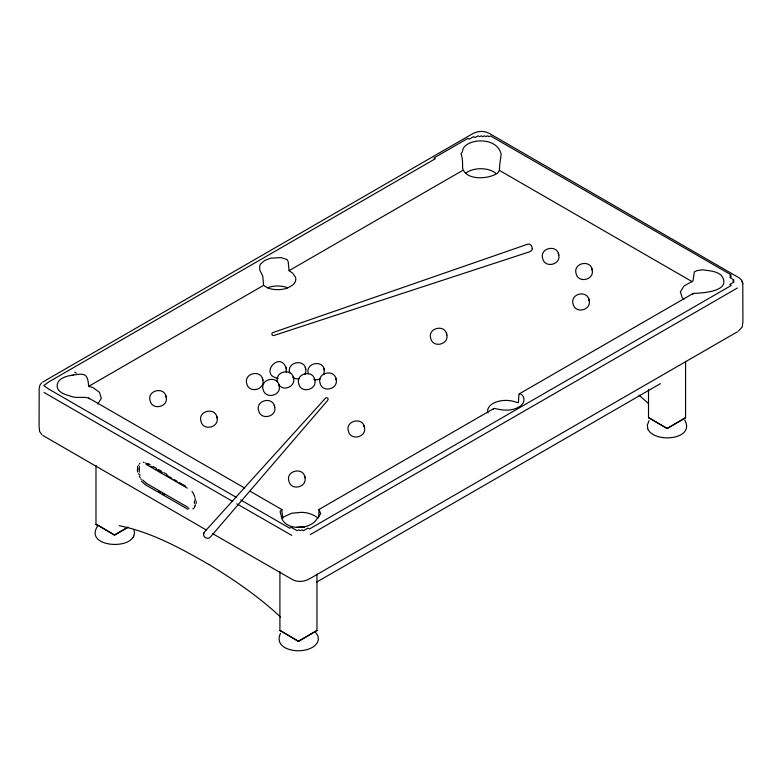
<?xml version="1.0" encoding="UTF-8"?>
<svg xmlns="http://www.w3.org/2000/svg" width="782" height="782" viewBox="0 0 782 782"><rect width="100%" height="100%" fill="white"/><g stroke="black" fill="none" stroke-linecap="round" stroke-linejoin="round"><path stroke-width="1.17" d="M128.004 527.234L114.612 535.162L96.782 524.605M137.485 469.366L137.544 471.947M139.186 469.366L139.304 466.483M194.474 503.51L194.474 502.122M196.184 501.027L196.184 503.52M314.99 631.651L298.538 641.348L280.709 630.791M316.886 630.497L316.016 630.849M114.299 534.966L127.974 527.273M279.995 630.497L298.343 641.348L316.808 630.615M685.482 417.823L667.154 428.516L685.482 417.696M203.564 533.715C202.802 537.244 207.895 540.059 210.28 537.156L327.609 400.462C329.369 398.918 326.583 396.406 325.273 398.449L204.376 532.053L203.564 533.715L203.848 532.874M692.832 294.472L693.292 293.377C702.412 293.172 733.017 291.363 721.278 275.284A18.221 10.518 0 0 0 709.685 270.807L702.471 269.8L696.948 270.621L694.357 271.931L692.969 280.953L683.996 286.017L680.379 291.803L682.217 297.747L684.074 298.998M137.612 466.15L137.485 470.461M487.978 412.945A18.221 10.43 -0.4 0 1 494.292 402.818A18.221 10.43 -0.4 0 1 512.816 401.156L517.948 402.73L518.417 402.28L518.945 394.597L519.717 393.59C524.302 394.783 525.465 401.704 521.809 404.646A13.48 7.781 0 0 1 517.42 407.745C510.108 411.44 501.761 410.198 494.165 408.341L318.997 509.473L318.802 516.716L318.176 518.065C312.536 513.882 305.41 511.575 298.382 512.611M134.524 533.295L133.732 536.149M318.421 639.471C315.214 656.733 270.885 653.762 280.474 633.4M286.251 372.115L286.183 368.039M649.304 417.979L666.919 428.409M499.385 170.359C499.473 164.894 500.588 159.186 501.135 154.23C498.349 141.259 481.409 138.541 470.647 142.686A18.221 10.518 0 0 0 462.553 151.434L461.028 153.859C462.788 158.384 462.573 163.252 462.582 168.022C465.71 180.925 489.454 179.401 498.046 172.734L499.385 170.359L692.226 281.696M114.583 535.064L96.939 524.663M324.002 374.412L324.227 369.524M304.931 374.598L305.86 371.528L305.596 368.635M493.227 409.445L493.54 408.693M649.461 418.038L648.601 417.823M132.881 537.517L133.732 536.159M97.721 403.991L101.328 398.341L99.49 392.29L92.706 387.452L88.649 386.367C87.75 373.64 85.17 372.828 71.641 375.36A18.221 10.518 0 0 0 62.316 378.244C57.057 380.463 54.965 387.921 60.048 391.528A18.221 10.518 0 0 0 68.22 395.399L69.315 395.653C75.541 398.996 82.55 396.181 88.767 398.067L244.727 488.115M649.08 420.589L647.34 425.017L647.76 428.81M97.701 525.954C84.681 545.201 124.729 550.02 132.881 537.527M41.651 382.936L39.99 384.949L39.178 388.351L39.1 426.806L39.667 431.654L42.003 434.743M738.404 331.118L742.226 327.003L742.9 322.067L742.792 283.602L741.532 280.044L739.42 277.991L489.815 133.712M42.668 382.095L471.351 134.455M737.387 288.011L310.18 534.653M737.387 331.812L310.18 578.455M88.649 386.367L263.563 285.381L267.698 287.903A17.566 10.234 0.4 0 0 277.346 289.653L277.581 289.663A18.221 10.606 0.4 0 0 287.698 287.932L292.732 285.029A18.221 10.606 0.4 0 0 295.449 277.072L292.732 273.221L289.076 270.65L288.167 261.559L287.141 259.624L281.139 257.581L270.611 258.177L264.697 260.455L260.748 263.866L259.712 265.841L259.712 269.946L262.811 276.202L263.563 285.381M289.076 270.65L462.758 170.378M519.209 393.884L693.292 293.377M300.64 527.088L300.034 527.117M316.563 582.15L660.409 383.639M297.58 527.097L296.877 527.058M318.997 509.473L320.679 513.686L316.319 519.776C308.782 530.802 281.97 530.45 281.08 514.967L280.054 511.643L281.755 509.561L282.761 518.192L283.671 516.922L291.754 513.236L298.294 512.621M472.045 134.074C477.196 130.965 483.726 130.438 489.102 133.321M309.496 578.836C304.315 581.71 297.825 582.492 292.478 579.589M320.317 378.771L317.257 379.769L313.895 379.456M96.851 524.908L96.069 524.448M299.457 378.742L296.055 378.781L293.074 377.55M71.641 375.36L73.537 375.223M278.353 378.332C257.992 375.301 280.318 349.29 286.417 368.869M119.196 525.699C151.395 532.102 180.613 548.28 208.823 564.428M96.851 524.82L96.069 524.311M280.777 631.006L280.064 630.615M291.764 535.396L236.887 503.852M291.764 579.188L212.567 533.607M187.788 509.219L145.511 484.82L141.356 481.086M667.114 428.438L648.601 417.696M74.74 372.193L76.255 373.063M249.937 491.125L282.097 509.698M236.575 497.538L48.836 389.143L43.763 385.594L48.816 381.899L435.261 158.785L433.844 158.032L467.88 138.375L469.308 139.137L473.55 136.684L475.133 137.524L478.066 135.863L479.708 136.664L481.272 135.833L482.846 136.645L484.469 135.833L485.964 136.655L487.597 135.833L489.004 136.645L490.5 135.921L731.268 274.932L729.87 275.704L731.307 276.535L729.85 277.454L734.054 280.034L732.714 281.002L734.054 281.96L729.811 284.56L731.268 285.469L309.477 528.994L307.942 528.124L303.504 530.655L301.872 529.854L300.308 530.675L298.734 529.864L297.111 530.685L291.227 527.322L289.692 528.202L240.748 499.942M232.665 501.409L43.988 392.447M148.033 463.501L150.134 464.723M153.301 466.551L156.459 468.369M158.57 469.591L161.727 471.419M163.839 472.631L166.996 474.459M146.615 463.677L148.727 464.889M150.828 466.111L152.94 467.323M156.097 469.151L162.421 472.797M166.634 475.231L171.893 478.271M173.995 479.483L177.152 481.301M179.254 482.514L185.559 486.15M146.126 464.371L187.289 488.134M146.371 483.354L188.139 507.469M158.384 491.272L160.447 492.465M162.509 493.657L164.572 494.85M206.331 530.01L42.971 435.535M146.508 483.432L142.715 480.021M208.755 564.389C234.141 579.785 258.813 596.715 280.552 617.027M639.011 395.145L648.337 403.434M314.843 631.524L317.854 635.551L318.421 639.451M278.978 384.871C283.807 392.026 296.163 386.044 293.426 377.804M684.749 419.993C695.824 439.924 653.957 443.629 647.77 428.829M88.767 398.067L89.246 398.918M592.248 270.269C590.987 258.979 572.707 262.899 576.139 273.71C578.494 283.974 595.21 279.526 592.023 269.438M589.227 300.738C587.956 289.438 569.677 293.367 573.108 304.169C575.474 314.432 592.189 309.995 588.993 299.897M558.807 255.176C557.537 243.876 539.257 247.806 542.688 258.607C545.054 268.871 561.769 264.433 558.573 254.345M446.854 335.019C445.593 323.728 427.314 327.648 430.735 338.459C433.101 348.713 449.816 344.276 446.63 334.188M364.539 427.744C363.268 416.444 344.989 420.374 348.42 431.175C350.786 441.439 367.501 437.001 364.304 426.913M336.201 379.749C334.931 368.459 316.651 372.379 320.082 383.19C322.448 393.444 339.163 389.006 335.977 378.918M324.462 370.355C323.191 359.055 304.912 362.985 308.343 373.786M314.872 380.433C313.611 369.143 295.332 373.063 298.763 383.874C301.119 394.138 317.834 389.69 314.647 379.602M305.821 369.466C304.56 358.176 286.28 362.095 289.711 372.906M293.651 378.635C292.39 367.335 274.111 371.264 277.542 382.075M279.262 386.181C277.991 374.881 259.712 378.811 263.143 389.622C265.509 399.876 282.224 395.438 279.027 385.35M262.918 380.335C261.647 369.036 243.368 372.965 246.799 383.767C249.165 394.03 265.88 389.592 262.684 379.505M274.756 407.285C273.485 395.985 255.206 399.915 258.637 410.716C261.002 420.98 277.718 416.542 274.521 406.454M305.029 477.782C303.758 466.483 285.479 470.412 288.91 481.223C291.275 491.477 307.991 487.039 304.794 476.952M217.093 417.95C215.822 406.65 197.543 410.579 200.974 421.39C203.34 431.644 220.055 427.207 216.858 417.119M166.243 397.393C164.982 386.093 146.703 390.023 150.134 400.834C152.5 411.088 169.215 406.65 166.019 396.562M133.957 529.375L134.524 533.285M139.831 474.586L140.027 475.163M194.65 496.629L194.689 496.736A10.821 6.246 60 0 0 194.219 495.436M591.7 268.304L591.925 269.106M588.68 298.763L588.895 299.565M558.26 253.212L558.475 254.003M446.307 333.054L446.532 333.855M363.992 425.77L364.207 426.571M335.654 377.784L335.879 378.586M323.914 368.381L324.129 369.182M314.325 378.468L314.55 379.27M305.273 367.501L305.498 368.302M293.103 376.67L293.328 377.462M285.87 366.895L286.085 367.696M304.481 475.818L304.697 476.609M278.715 384.216L278.93 385.008M274.208 405.32L274.423 406.112M262.371 378.361L262.586 379.162M216.546 415.985L216.761 416.786M165.696 395.428L165.921 396.22M742.792 283.602L742.216 281.207M139.304 472.26L139.186 469.22M195.314 500.304L195.275 499.669A11.779 6.803 60 0 0 194.982 497.86M685.57 361.323L685.57 417.559M648.513 389.368L648.513 417.559M316.964 574.135L316.964 630.37M279.907 571.701L279.907 630.37M194.474 500.891L194.474 502.279M95.981 465.505L95.981 524.184M298.626 527.078A20.391 11.769 0 0 1 304.452 527.273M465.622 173.389A18.221 10.518 0 0 1 495.915 173.389M267.464 287.766A18.221 10.518 0 0 1 287.698 287.766M189.039 508.828A10.85 6.266 60 0 1 188.579 508.642M193.398 508.505A10.85 6.266 60 0 1 192.743 508.877M143.282 462.328A10.85 6.266 60 0 1 144.171 462.514M145.54 463.071A10.85 6.266 60 0 1 146.009 463.325M139.44 463.804A10.821 6.246 60 0 1 139.968 463.227M138.678 465.358A11.779 6.803 60 0 1 138.834 464.919M138.834 474.244A11.779 6.803 60 0 1 138.678 473.628M140.252 477.812A10.821 6.246 60 0 1 139.968 477.245M139.695 476.649A10.821 6.246 60 0 1 139.44 476.052M141.278 479.503A10.85 6.266 60 0 1 140.916 478.955M194.65 506.99A10.821 6.246 60 0 1 193.975 507.987M195.275 504.664A11.779 6.803 60 0 1 195.109 505.671M194.982 506.13A11.779 6.803 60 0 1 194.835 506.58M193.408 493.686A10.821 6.246 60 0 1 193.975 494.84M192.01 491.458A10.85 6.266 60 0 1 193.086 493.1M532.239 248.705L531.76 250.426L530.001 251.657L274.179 335.41C272.028 336.543 270.728 332.927 273.162 332.497L527.439 244.287C530.216 243.036 532.366 246.232 532.239 248.705"/></g></svg>
